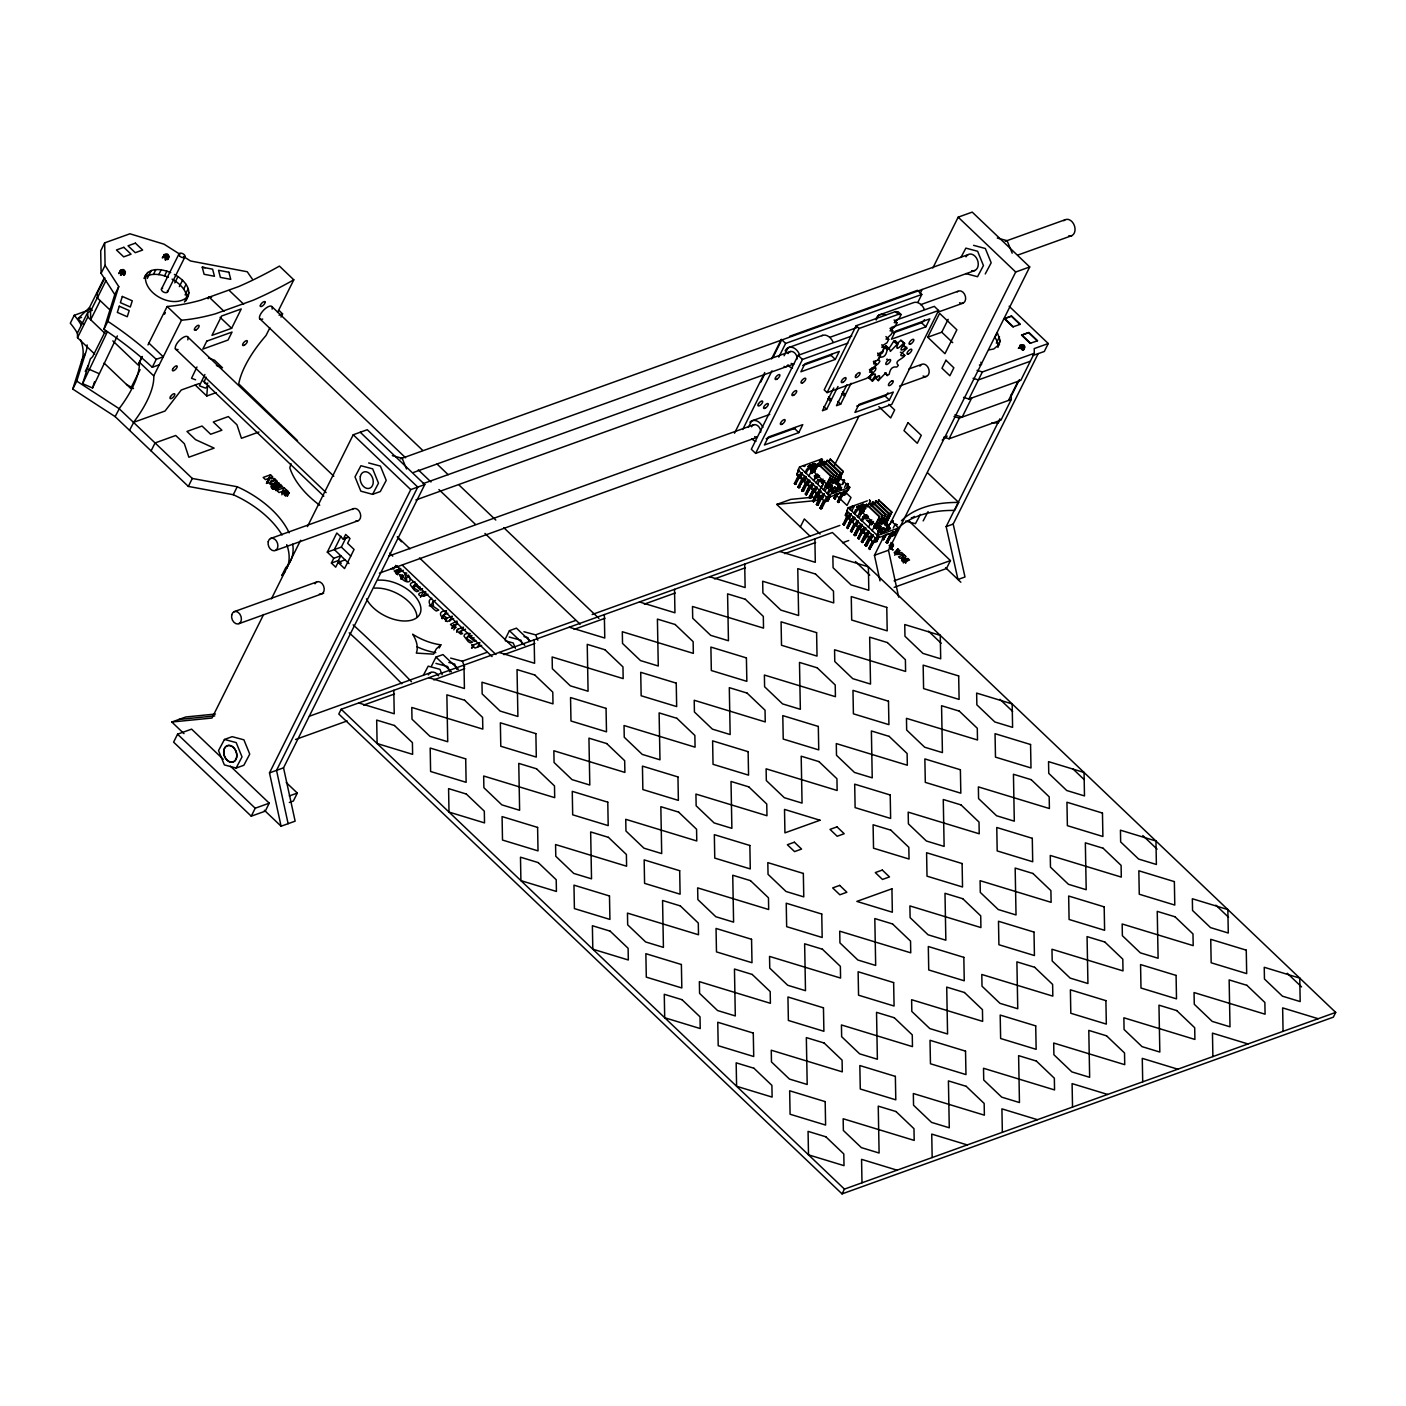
<?xml version="1.0" encoding="UTF-8"?>
<svg xmlns="http://www.w3.org/2000/svg" width="1406" height="1406" viewBox="0 0 1406 1406"><rect width="100%" height="100%" fill="white"/><g stroke="black" fill="none" stroke-linecap="round" stroke-linejoin="round"><path stroke-width="1.5" d="M875.604 375.841L875.428 377.915L878.293 380.639L886.008 372.643L886.958 375.42L889.172 374.383C889.945 369.69 891.808 366.087 896.887 367.001L898.346 365.332C893.478 360.657 902.67 359.584 904.796 355.384C896.097 357.388 903.759 351.57 906.782 348.389L902.968 344.804M284.785 495.439L287.175 490.676C292.483 495.211 282.887 495.72 281.358 491.678L279.003 492.539L276.736 490.378L284.082 487.724L286.349 489.886L284.768 493.067M457.512 623.649L453.365 625.301L456.177 627.392L454.349 628.043L450.482 624.44L456.985 621.048M216.12 392.643L206.77 396.017L207.596 385.244M895.13 342.097L895.183 340.656L893.724 341.201L889.98 347.106L887.485 348.67M887.116 348.6L885.956 345.648L883.759 348.003M816.482 465.175C818.099 470.061 814.179 461.168 813.758 466.915M814.461 465.421L814.074 467.179L812.809 466.142A3.234 1.845 26.5 0 1 812.773 464.138L813.863 463.752A3.234 1.845 26.5 0 1 816.868 464.665L817.501 465.175M170.706 272.641C162.973 269.302 151.004 266.947 145.556 275.207C142.779 294.311 175.029 310.375 188.263 296.051C191.093 286.525 181.901 278.581 174.397 274.434M997.909 347.44L1000.246 340.727L997.276 332.554L994.903 337.335A23.761 13.498 26.5 0 1 997.873 345.507L1000.246 340.727M905.077 559.113L905.692 556.372L904.076 554.843L898.557 556.829L900.139 558.323L903.355 557.163L902.511 560.59L904.005 562.013L909.524 560.027L907.942 558.534L905.077 559.113L903.443 562.418M883.161 349.532C883.935 352.678 880.771 355.279 878.275 353.75M291.007 463.646L289.829 467.846A75.485 42.865 26.5 0 0 319.724 505.246M804.25 466.528L805.093 466.001L803.301 465.632L804.32 466.282M807.888 469.674L806.025 473.488M806.165 481.52L801.789 490.624L806.2 482.979M808.837 476.177L810.612 472.609L811.631 473.242M813.424 480.536L816.042 476.441L814.338 480.219M813.476 488.48L809.1 497.601L813.494 489.938M818.644 466.23C822.141 463.224 822.246 454.982 818.995 462.925M816.148 483.137L817.923 479.569L819.698 479.921L817.993 483.699M820.77 495.439L816.394 504.561L820.805 496.898M823.441 490.096L825.217 486.529L827.009 486.898L825.287 490.659M823.547 500.712L820.05 508.041L824.461 500.378M829.892 490.659L828.029 494.473M835.568 494.508L833.863 498.286L836.482 494.191M841.843 484.701L844.461 480.606L842.756 484.385M841.895 492.645L837.519 501.766L841.913 494.104M850.208 509.939L851.983 506.371L853.776 506.74L852.054 510.501M853.952 524.034L850.472 531.363L854.866 523.7M857.519 516.898L859.294 513.348L860.296 513.981M858.504 525.739L854.11 534.842L858.521 527.197M863.882 517.707L864.725 517.18L862.106 521.275M862.159 529.218L857.765 538.34L862.177 530.677M870.384 500.993L869.453 500.097L870.384 500.993L867.309 506.968M867.537 521.204L868.381 520.659L866.817 520.185M865.797 532.698L861.368 541.609L863.214 542.171C860.648 542.347 867.15 538.937 866.764 535.053M871.175 524.684L872.036 524.139L871.175 524.684L868.592 521.942L871.79 519.869M869.453 536.178L865.077 545.3L869.488 537.637M874.831 528.164L875.692 527.637L873.899 527.268L872.124 530.835M872.212 541.451L868.732 548.779L872.247 542.909M878.557 531.398L876.711 535.211M893.144 521.345C890.929 522.206 894.691 521.556 892.353 520.589L889.576 524.561M282.096 534.983A75.485 42.865 26.5 0 0 233.273 494.719L188.351 486.423L115.134 416.615L72.778 389.075L81.46 361.412L85.432 353.451A68.261 38.77 26.5 0 0 87.119 344.909M72.778 389.075L76.75 381.114L85.432 353.451M117.366 335.929L92.55 388.003L82.62 383.662L90.388 358.882L92.62 356.72L105.714 330.463M159.3 364.769L152.287 367.282A238.669 135.521 26.5 0 0 103.886 329.32L114.782 294.557L118.754 286.613L105.081 265.382L104.659 242.869L129.932 233.783L164.027 244.187L179.95 254.275M103.886 329.32L107.858 321.359L118.754 286.613M92.55 388.003L94.501 381.799M269.284 478.216L274.539 478.62L277.228 481.186L271.586 480.413L270.075 484.033L267.333 481.397L269.073 478.321L265.435 479.604L263.168 477.442L270.514 474.789L272.782 476.95L269.284 478.216L266.912 482.979M82.62 383.662L107.436 331.605M474.05 637.744L473.277 638.57L469.955 637.199L474.279 641.329L475.896 640.415M196.963 366.984L191.532 378.284L195.592 379.796M204.872 374.523L199.441 385.824L205.522 388.109L208.826 385.525M878.293 380.639C882.247 371.553 876.588 376.843 872.564 381.026L868.855 377.933L869.892 375.929M871.738 380.639C876.694 374.295 877.203 371.395 869.576 376.843L875.446 370.235L875.991 368.038L871.562 368.671L878.258 363.75L879.91 361.201L878.012 359.497L879.471 357.036C884.479 358.02 886.43 354.365 887.186 349.655L889.418 348.618L890.35 351.412L898.065 343.416C894.48 352.414 899.717 347.141 903.794 343.011L904.62 343.416C899.752 349.584 899.172 352.695 906.782 347.212M104.659 242.869L100.705 250.83L101.109 273.344L114.782 294.557M89.984 309.619L74.272 315.278L70.3 323.222A68.261 38.77 26.5 0 1 77.435 333.31M101.109 273.344L105.081 265.382M83.657 324.224L77.857 318.705L89.404 307.686L104.36 277.685M98.156 296.051L90.546 311.324L87.734 312.325L77.418 333.029L77.506 337.704L94.712 354.119M104.87 277.949L97.26 293.239L97.348 297.931L109.703 309.707M77.506 337.704L87.822 317.018L87.734 312.325M97.348 297.931L105.907 280.743M100.213 300.673L90.687 319.76L90.546 311.324M118.649 273.608C126.61 260.76 127.489 284.012 120.231 270.409M119.123 273.326L120.705 270.145M119.738 273.203L121.32 270.022M120.459 273.221L122.041 270.04M120.441 274.996L122.832 270.216M121.232 275.295L123.605 270.514M122.744 274.117L124.343 270.936M123.377 274.627L124.958 271.446M123.869 275.189L125.45 272.008M85.274 371.448L88.455 365.068M143.974 278.388L145.556 275.207M147.753 272.395L145.38 277.175A23.761 13.498 26.5 0 1 168.369 277.316M147.296 278.441L151.268 270.479M153.465 274.381L155.855 269.618M162.27 257.86C170.97 245.189 170.161 268.599 163.852 254.679M162.78 257.632L164.379 254.451M163.43 257.544L165.029 254.363M164.186 257.614L165.767 254.433M164.959 257.825L166.541 254.627M164.941 259.741L167.314 254.978M165.644 260.198L168.035 255.417M158.79 274.609L161.18 269.829M167.033 259.126L168.632 255.945M167.472 259.688L169.072 256.507M164.52 275.892L166.892 271.112M161.426 289.144L179.107 253.678M167.402 292.114L185.082 256.665M174.783 282.887L177.947 276.525M115.134 416.615L119.809 407.775A71.565 28.102 -46.4 0 0 139.37 362.186L142.234 356.439M147.982 344.909L167.138 306.49A351.061 137.893 -46.4 0 0 200.865 300.163L238.633 286.578A351.061 137.893 -46.4 0 0 279.425 266.103L293.801 279.812L277.527 312.466M141.953 357.37L138.139 365.015L112.832 340.885M179.353 286.613L182.534 280.251M140.09 369.637L130.705 388.443L104.097 363.082M183.659 289.126L186.049 284.364M185.082 294.909L188.263 288.546M184.467 302.044L186.049 298.863M186.629 297.316L189.002 292.536M152.287 367.282L156.242 359.321L163.272 356.808L148.878 343.099M188.263 296.051L185.873 300.831A23.761 13.498 26.5 0 0 172.077 279.126M129.528 430.324L134.185 421.484A71.565 28.102 -46.4 0 0 153.746 375.894L181.515 320.199A351.061 137.893 -46.4 0 0 215.241 313.872L253.027 300.286A351.061 137.893 -46.4 0 0 293.801 279.812M151.092 450.887L155.064 442.943L175.732 435.491L184.362 443.716L188.861 457.214L214.116 448.127L195.592 439.674L186.963 431.449L202.042 426.036L210.672 434.261L221.902 430.218L213.273 421.993L228.334 416.58L236.964 424.805L241.445 438.303L258.932 432.011M231.621 328.301L241.252 308.951L221.603 316.016L211.972 335.366L231.621 328.301L220.109 317.334M188.351 486.423L192.306 478.462L119.106 408.654L76.75 381.114M269.864 327.826L266.033 335.507A71.565 28.102 -46.4 0 0 238.756 383.873L297.51 440.623M280.989 317.071L282.571 313.889A234.415 133.113 26.5 0 1 279.144 310.48M233.273 494.719L237.245 486.757A75.485 42.865 26.5 0 1 289.144 532.839M268.142 479.569L270.514 474.789M266.384 483.471L269.073 478.321M267.667 483.049L270.057 478.268M269.987 483.594L271.586 480.413M272.957 481.801L274.539 478.62M271.077 486.669L272.659 483.488L275.312 486.335L274.645 482.979L276.578 482.223L282.606 486.529L280.743 487.197C276.666 479.323 280.655 497.706 270.637 484.226L272.659 483.488M271.253 487.267L272.852 484.086M271.569 487.864L273.151 484.683M271.973 488.462L274.803 482.733M273.485 485.703L275.066 482.522M273.819 485.545L275.4 482.363M272.43 488.954L274.012 485.773M274.381 485.421L275.963 482.24M272.782 489.27L274.381 486.089M274.978 485.404L276.578 482.223M274.855 487.091L277.228 482.328M273.942 489.306L275.523 486.125M274.768 488.919L277.931 482.539M275.488 489.235L278.669 482.873M275.435 489.71L278.019 484.613M275.91 489.376L278.283 484.595M275.822 490.589L279.39 483.295M277.14 490.132L278.722 486.951M277.246 490.571L278.845 487.39M279.214 487.618L280.796 484.437M281.71 492.504L284.082 487.724M281.868 494.789L282.957 491.116L286.349 489.886M284.381 495.053L286.754 490.29L287.914 491.379M285.488 496.16L287.879 491.397M286.806 495.228L288.406 492.03M287.158 495.791L288.74 492.61M287.316 496.283L288.915 493.102M223.238 759.31L191.603 729.134L177.56 734.196L173.606 742.14L251.252 816.183L265.277 811.139L269.249 803.178L230.426 766.165M263.607 614.51L211.99 718.044L171.813 722.016L183.993 733.633M271.393 598.868L300.62 540.273M307.439 526.582L353.222 434.77L367.265 429.726L424.77 484.56L283.537 767.834L295.137 821.157L281.095 826.218L264.346 810.243M345.103 559.869L338.09 562.4L335.7 567.18L331.394 563.068L338.407 560.537L340.797 555.757L333.767 558.287L327.299 552.119L336.825 533.015L343.292 539.183L348.565 537.303M340.99 536.231L334.329 549.588L348.987 563.578M331.394 563.068L333.767 558.287M343.292 539.183L345.683 534.421L349.989 538.533L347.616 543.296L354.084 549.465L344.558 568.569L338.09 562.4M327.299 552.119L341.342 547.075L346.104 537.514M281.095 826.218L269.495 772.896L410.745 489.604L424.77 484.56M251.252 816.183L255.207 808.222L269.249 803.178M395.894 572.98L397.494 569.799M396.404 574.123L398.777 569.342M396.58 574.052L398.952 569.272M397.793 573.613L400.183 568.832L394.207 570.977L396.914 573.56L403.329 570.238M397.546 574.79L400.728 568.428M401.167 578.428L402.749 575.247L399.445 574.597C401.975 582.752 414.366 585.529 408.601 575.265M400.991 579.237L402.749 575.247M401.501 579.202L403.083 576.021M286.226 782.509L297.316 793.072L293.362 801.033L289.337 802.475M341.166 709.257L338.793 714.02L842.053 1193.887L1333.327 1017.171L1335.7 1012.408L832.422 532.54L341.166 709.257L844.444 1189.107L1335.7 1012.408M406.475 578.464L408.056 575.282M413.223 587.796L414.805 584.615L416.967 584.123M413.645 588.938L416.035 584.175M420.482 597.374L422.855 592.594M423.593 595.441L425.192 592.26M423.786 596.074L425.754 592.049M430.552 606.461L432.943 601.698L435.544 600.344M441.625 618.482L443.505 614.861L447.846 613.174M442.556 618.675L446.528 610.714M445.509 621.259L447.09 618.078L451.59 616.461M449.885 620.608L451.467 617.427M449.832 620.907L452.222 616.144M439.27 647.955L440.851 644.774L439.762 644.686A42.584 24.183 26.5 0 1 412.626 634.194A42.584 24.183 26.5 0 1 416.317 653.105L433.54 654.141L436.352 648.851L440.851 644.774M431.449 666.145L435.965 657.094L442.978 654.581L458.391 669.274M451.783 628.5L453.365 625.301M452.293 628.148L453.874 624.967M453.839 629.853L455.421 626.672M455.808 625.389L457.389 622.208M456.599 632.261L458.18 629.08L463.435 627.181L461.045 631.962M466.933 639.009L468.532 635.828L471.625 635.477L471.186 636.76M471.52 648.148L473.101 644.967L479.27 642.858M472.311 647.973L473.892 644.792M477.513 647.305L479.903 642.524M504.912 639.712L509.429 630.679L516.441 628.148L530.308 641.364M734.494 433.224L764.741 372.572M771.578 358.882L781.332 339.303L785.638 343.416L921.791 294.452L917.468 290.339L789.574 336.333M760.611 382.239L764.477 374.453M773.212 356.948L780.963 341.394M742.72 429.515L771.982 370.815M778.819 357.124L785.638 343.416M748.396 427.354L751.577 420.974L769.785 414.419M784.091 355.753L788.081 347.774L822.475 335.401M851.772 336.034L798.133 355.331L751.314 449.252L755.62 453.365L891.773 404.401L938.593 310.48L934.287 306.367L895.095 320.463M755.62 453.365L802.457 359.444L847.836 343.117M798.801 432.609L802.773 424.63L768.397 437.002L764.407 444.981L798.801 432.609L794.478 428.496L766.165 438.69M835.305 359.409L839.277 351.43L804.882 363.803L800.91 371.782L835.305 359.409L830.981 355.296L802.668 365.49M872.3 372.309L869.541 372.133L874.673 367.528L876.413 364.066L873.653 363.873L874.602 361.957L878.785 359.268L880.525 355.806L877.766 355.613L878.715 353.697L882.898 351.025L884.638 347.546L881.878 347.37L882.827 345.454L887.028 342.765L888.75 339.303L885.991 339.11L891.14 334.505L892.863 331.043L890.103 330.849L895.253 326.262L896.993 322.782L894.234 322.607L899.365 318.002L901.105 314.522L898.223 311.781L895.464 311.605L856.166 325.735L824.197 389.866L827.08 392.608L866.377 378.478L870.56 375.789L872.3 372.309L869.418 369.567M827.08 392.608L859.048 328.477L898.346 314.346L901.105 314.522M833.776 387.968L822.422 410.745L826.64 409.234L837.994 386.457M821.684 459.024L822.615 459.92L821.754 458.971L799.539 466.985L798.028 470.008L827.255 497.865L848.275 490.307L849.786 487.284L840.56 478.479M796.745 474.736L798.731 469.762L796.745 474.736L798.96 476.845L800.365 477.284L802.387 473.242L800.963 472.803L795.357 484.349L800.717 475.123M798.889 476.001L795.269 484.42L794.425 483.471L798.872 474.543M876.219 319.988L878.609 315.208L913.004 302.835A10.844 7.838 70.2 0 1 924.304 309.302M800.295 478.128L802.299 473.154L800.295 478.128L803.933 480.676L806.095 479.903M846.887 384.805L836.465 405.701L840.683 404.172L851.087 383.293M803.388 480.29L798.836 487.812L797.975 486.863L802.422 477.952M805.093 472.592L806.868 469.042L808.714 469.604L807.782 468.708M807.94 466.687L809.821 465.228L812.51 467.794L812.035 468.76L810.629 469.252L807.94 466.687L814.724 463.523L809.926 465.773M802.457 479.393L798.889 486.529L799.61 487.53M808.362 467.091L808.837 466.142M809.329 466.177L809.821 465.228M798.836 487.812L804.531 476.195L805.954 476.634L804.039 481.696L824.514 501.221L828.099 500.888L830.102 495.896L828.099 500.888M810.207 468.848L812.088 467.39L812.035 468.76M804.039 481.696L806.042 476.722M810.629 469.252L812.51 467.794M814.232 465.896L813.723 464.701M811.543 473.488L812.457 473.172L811.244 470.342L813.898 469.393L813.406 470.342M813.512 466.634L814.478 465.896M816.078 466.458L815.129 465.21M801.789 490.624L802.668 491.327L808.274 479.762L809.715 481.133L807.694 485.175M813.002 470.5L813.476 469.534L814.425 471.871M814.074 467.179L817.079 467.161M814.9 470.905L812.211 472.662L814.847 471.713M808.011 482.082L803.564 490.993L802.562 490.36M812.633 472.521L811.666 470.184L810.77 471.291M816.288 467.846L815.779 466.651M833.319 475.07L820.383 462.732L821.227 462.416L834.162 474.753L829.839 482.065L827.519 482.891L831.016 475.896L818.064 463.558L813.67 471.66L826.623 483.998L839.259 479.464L843.213 471.502L830.278 459.164L843.213 471.502M807.677 484.244L809.698 480.202M814.584 470.553L818.064 463.558M814.953 470.571L810.243 465.14M810.787 487.337L806.236 494.859L805.374 493.91L809.821 485M818.696 477.109L819.241 476.001L817.519 474.349L814.742 476.265L817.396 475.316M809.838 486.458C807.167 487.425 806.939 496.81 806.288 493.576L805.445 494.121M815.164 476.107L815.726 475L817.448 476.634L816.904 477.759M809.909 487.302L811.93 483.26L813.353 483.682L811.35 488.673M806.236 494.859L810.752 485.896M821.789 465.087L824.391 461.291L837.326 473.629L833.828 480.624L836.148 479.798L840.489 472.486L827.536 460.149L824.953 463.945M816.974 475.456L817.519 474.349M811.332 487.724L813.353 483.682M814.478 475.966L816.482 477.899L819.241 476.001M819.663 475.843L816.482 477.899M814.425 490.835L810.875 497.952L809.856 497.32M828.696 462.346L830.278 459.164M818.942 491.063L823.424 483.611L819.926 481.204L823.108 479.13M814.988 491.204L816.991 487.161L815.585 486.74L809.961 498.286L810.875 497.952L809.1 497.601M815.005 492.153L816.991 487.161M820.331 481.045L820.893 479.938L822.615 481.573L822.071 482.697M818.081 494.314L813.529 501.837L812.686 500.87L817.132 491.959M823.863 482.047L824.408 480.94L821.649 482.838L824.83 480.782M800.365 526.916L804.337 518.955L820.102 533.999M817.15 493.418C814.478 494.385 814.25 503.787 813.599 500.554L812.738 501.081M817.22 494.262L819.223 490.219L820.647 490.659L818.661 495.633M813.529 501.837L817.167 494.631M821.631 487.179L823.424 483.611L821.789 482.943M818.644 494.701L820.647 490.659M818.872 496.546L816.939 500.448L776.762 504.42L809.821 535.932M834.461 465.281L858.82 416.44M920.174 293.362L922.125 289.46M932.846 267.966L958.171 217.174L972.214 212.113L1029.719 266.964L888.487 550.238L898.698 597.163M828.011 488.163L829.892 486.687L828.011 488.163L825.304 485.58L825.779 484.631L827.185 484.121L830.524 487.249L832.405 485.791L829.716 483.207L827.835 484.666M826.623 483.998L831.016 475.896M825.726 485.984L827.607 484.525L825.304 485.58M826.71 485.07L827.185 484.121M917.89 302.272L921.791 294.452M821.737 497.794L818.187 504.912L817.167 504.279M828.257 485.088L830.138 483.611L829.663 484.578M829.224 484.156L829.716 483.207M822.282 498.181L824.303 494.139L822.879 493.699L817.273 505.246L818.187 504.912L816.394 504.561M827.572 487.741L829.452 486.283L829.399 487.654M834.162 474.753L830.682 481.766L832.985 480.922L837.326 473.629M822.299 499.112L824.303 494.139M830.102 486.828L831.983 485.369L831.93 486.74M827.097 493.576L829.101 489.903M830.524 487.249L832.405 485.791M833.09 482.574L831.649 481.204L831.174 482.153L832.616 483.523L835.726 481.625L834.285 480.254L834.83 482.733M829.698 490.36L830.507 488.726L835.059 487.091L837.519 489.446L836.711 491.098L832.159 492.733L829.698 490.36L831.245 488.462L833.705 490.817L832.897 492.469M833.037 483.383L832.071 481.045M820.05 508.041L820.928 508.726L824.478 501.608M824.514 501.221L826.535 497.179L827.958 497.619L825.937 501.661M825.392 501.274L821.842 508.41L820.823 507.759M827.255 497.865L828.767 494.842L849.786 487.284M832.616 483.523L835.726 481.625M840.489 472.486L836.992 479.499L839.312 478.655L842.792 471.66M836.412 481.608L838.732 480.553L836.851 482.03L834.566 479.85M835.849 483.646L837.73 482.188L840.437 484.754L839.962 485.72L838.556 486.23L835.849 483.646L837.73 482.188M836.851 482.03L838.732 480.553M833.512 488.989L834.32 487.355L836.798 489.71L835.972 491.362M832.159 492.733L832.985 491.081L837.519 489.446M836.289 484.051L838.169 482.592L837.695 483.559M838.292 480.149L838.257 481.52M834.233 488.743L835.059 487.091M839.101 480.905L840.876 477.337L840.015 476.37M838.117 485.808L839.997 484.349L839.523 485.298M837.185 488.181L840.296 486.265L841.263 488.603L838.626 489.552L837.185 488.181L839.874 486.423L840.841 488.743M837.607 488.023L838.081 487.074L839.048 489.393M838.556 486.23L840.437 484.754M838.626 489.552L841.737 487.636M840.296 486.265L841.263 488.603M838.31 493.295L834.654 499.042L837.396 493.629M844.549 487.302L846.342 483.734L848.117 484.103L846.342 483.734M842.844 495L838.31 502.522L844.004 490.905L845.41 491.327L843.407 495.369L839.769 492.838M889.33 400.06L893.302 392.063L858.925 404.436L854.936 412.415L889.33 400.06L885.007 395.947L856.693 406.123M925.833 326.842L929.805 318.863L895.429 331.236L891.439 339.215L925.833 326.842L921.51 322.73L893.197 332.923M846.412 487.864L848.187 484.297L847.326 483.348M845.551 493.664L847.554 489.622L845.568 494.596L843.407 495.369M927.714 337.229L939.612 313.362L956.871 329.812L944.973 353.697L927.714 337.229L941.756 332.185L948.154 319.338M867.344 500.852L848.222 507.724L846.711 510.747L875.938 538.603L896.958 531.046L898.469 528.023L891.369 520.993L892.371 521.626M845.41 515.475L847.414 510.501L845.41 515.475L847.625 517.584L849.048 518.023L851.069 513.981L849.646 513.542L844.039 525.088L849.382 515.844M843.09 524.192L844.039 525.088L843.09 524.192L847.537 515.281M847.572 516.74C844.883 517.707 844.672 527.109 844.004 523.876L843.161 524.403M848.978 518.867L850.981 513.893L848.978 518.867L852.616 521.415M851.105 518.691L846.658 527.601L847.519 528.551L852.054 521.028M853.776 513.331L855.762 509.657M856.606 507.425L858.486 505.949L861.193 508.533L860.718 509.482L859.312 509.991L856.606 507.425L863.407 504.262L858.609 506.512L864.005 511.503L860.894 513.401L863.53 512.452M857.045 507.83L857.519 506.881M851.122 520.132C848.451 521.099 848.222 530.501 847.572 527.268L847.59 528.48L851.157 521.362M858.486 505.949L858.011 506.916L860.718 509.482M851.192 520.976L853.214 516.933L854.62 517.373L852.721 522.434L873.196 541.96L876.782 541.609L878.785 536.635L876.782 541.609M854.707 514.227L857.396 510.325L855.551 509.763L857.396 510.325M858.451 507.32L858.925 506.371M858.89 509.587L860.753 508.128L860.279 509.077M852.721 522.434L854.725 517.461M859.312 509.991L861.193 508.533M862.915 507.109C860.859 507.021 865.481 503.928 864.778 507.671M859.365 517.461L861.14 513.911L859.453 512.03L862.563 510.132L862.089 511.081M859.874 511.872L860.349 510.923L861.316 513.243M866.676 506.476L865.551 505.404A3.234 1.845 26.5 0 0 862.546 504.49L861.456 504.877A3.234 1.845 26.5 0 0 861.491 506.863L865.516 508.392M862.405 505.439L863.811 505.949M855.797 524.596L851.263 532.118L856.957 520.501L858.398 521.872L856.377 525.914M862.757 507.918L863.829 507.232M863.46 506.424L864.426 506.178M863.583 507.707L864.444 507.39M864.18 506.652L865.165 505.914M882.001 515.791L869.066 503.453L869.91 503.155L882.845 515.492L878.504 522.804L876.202 523.63L879.681 516.635L866.746 504.297L862.353 512.399L875.305 524.737L887.924 520.202L891.896 512.241L878.539 500.044L891.896 512.241M856.359 524.983L858.381 520.941M863.249 511.292L866.746 504.297M863.635 511.309L858.925 505.879M861.157 520.396L863.161 516.705M866.623 514.93L863.425 517.004L866.623 514.93L868.346 516.582L867.783 517.689L865.147 518.638L862.95 516.828L864.795 517.39M863.846 516.846L864.409 515.738L866.131 517.373L865.569 518.498M854.11 534.842L854.989 535.545L860.595 523.981L862.036 525.352L860.033 529.394M870.472 505.826L873.056 502.03L886.008 514.368L882.511 521.362L884.831 520.536L889.154 513.225L876.219 500.888L873.636 504.684M859.453 528.076L855.903 535.211L854.883 534.579M865.639 516.195L866.201 515.088L867.924 516.74L867.361 517.847M860.015 528.463L862.019 524.42M871.316 505.527L873.056 502.03M865.147 518.638L868.346 516.582M874.479 504.385L876.219 500.888M862.247 531.521L864.251 527.478L865.674 527.9L863.671 532.892M863.091 530.115L858.644 539.025L863.108 531.556M877.362 503.084L878.961 499.903M863.653 531.943L865.674 527.9M868.469 527.355L870.876 522.47L873.513 521.521L870.314 523.577M870.736 523.436L871.298 522.311L869.576 520.677L868.592 521.942M863.161 539.5L865.832 534.157M862.212 542.575L867.906 530.958L869.347 532.329L867.326 536.371M872.546 522.786L873.091 521.679M867.309 535.422L869.33 531.38M876.676 528.884L878.557 527.426L876.676 528.884L873.987 526.319L874.462 525.352L875.85 524.86L879.207 527.988L881.087 526.529L878.381 523.946L876.5 525.405M874.409 526.723L876.29 525.264L873.987 526.319M875.305 524.737L879.681 516.635M875.376 525.809L875.85 524.86M869.541 538.48L871.562 534.438L872.985 534.878L870.982 539.851M865.077 545.3L865.955 545.985L870.384 537.074M870.419 538.533L866.852 545.651L865.85 545.018M876.94 525.809L878.381 523.946M870.964 538.92L872.985 534.878M876.254 528.48L878.135 527.022L878.082 528.392M882.845 515.492L879.348 522.505L881.667 521.661L886.008 514.368M884.409 522.364L881.298 524.262L880.332 521.942L881.773 523.313L884.409 522.364L882.968 520.993L880.754 521.784L881.72 524.122M878.785 527.566L880.648 526.108L880.613 527.478M879.207 527.988L881.087 526.529M881.298 524.262L881.773 523.313M878.363 531.099L879.189 529.464L883.724 527.83L886.202 530.185L885.376 531.837L880.841 533.454L878.363 531.099L879.91 529.201L882.388 531.556L881.562 533.208M874.075 542.013L869.523 549.535L875.217 537.918L876.641 538.357L874.62 542.4M875.938 538.603L877.432 535.581L898.469 528.023M877.625 534.878L879.4 531.31L877.766 530.642M883.513 523.471L882.546 521.134M882.792 517.478L885.675 520.22L889.154 513.225M885.095 522.347L887.397 521.292L885.13 519.13M884.532 524.385L886.413 522.927L889.119 525.493L888.645 526.459L887.239 526.951L884.532 524.385L886.413 522.927M883.249 520.589L885.516 522.751L887.397 521.292M882.177 529.728L883.003 528.094L885.481 530.449L884.655 532.083M880.841 533.454L881.667 531.82L886.202 530.185M882.915 529.464L883.724 527.83M884.954 524.79L886.835 523.331L886.36 524.28M886.87 521.96L891.474 512.399M886.799 526.547L888.68 525.088L888.205 526.037M885.868 528.902L888.979 527.004L890.42 528.375L887.309 530.273L886.29 528.761M887.239 526.951L889.119 525.493M882.529 539.008L884.251 535.247M880.015 580.889L874.444 555.282L884.181 535.756M888.082 528.111L888.557 527.162L889.523 529.482M890.033 524.034L1015.694 272.008L1029.719 266.964M887.309 530.273L890.42 528.375M888.504 527.953L888.979 527.004M887.731 530.132L886.764 527.795M886.993 534.034L883.32 539.763L886.079 534.35M890.56 533.384L886.184 542.505L890.596 534.842M893.232 528.041L895.007 524.473L896.8 524.825L895.007 524.473M892.669 531.644L886.975 543.261L891.527 535.721M888.451 533.577L892.072 536.108L894.093 532.066M894.234 535.335L896.237 530.361L894.234 535.335L892.072 536.108M889.488 547.391L891.088 544.21C895.534 542.839 892.828 549.57 889.4 547.162M891.105 547.075L892.529 543.735M891.422 547.444L893.003 544.263M891.65 547.83L893.249 544.649M891.843 548.199L893.425 545.018M996.327 343.099L999.49 336.737M943.725 437.178L949.05 438.795L959.367 418.109L1011.301 399.427L1011.213 394.735M963.567 397.388L968.892 399.005L982.372 371.957L1034.306 353.275L1034.218 348.583L1048.261 343.539L1009.139 306.244M971.687 398.003L962.179 417.107L954.867 414.875M894.708 555.3L897.889 548.938L899.717 550.677L898.135 553.859M901.703 559.606L904.076 554.843M901.598 560.906L903.355 557.163M903.302 561.152L905.692 556.372M903.302 562.822L904.989 559.377M903.882 562.593L905.482 559.412M905.569 563.296L907.942 558.534M1018.366 348.407C1028.665 336.35 1024.06 359.725 1019.948 345.226M1018.963 348.266L1020.545 345.085M1019.666 348.266L1021.266 345.085M1020.44 348.407L1022.039 345.226M1021.231 348.688L1022.812 345.507M1021.969 349.092L1023.55 345.911M1022.619 349.602L1024.201 346.403M1023.129 350.147L1024.71 346.966M1008.489 400.446L1018.014 381.342M1038.208 353.556L953.18 524.069L964.991 576.987L957.978 579.5L946.168 526.6L999.912 418.795M1010.668 397.23L1019.455 379.602M927.749 472.978L958.664 502.452L954.692 510.413A129.159 73.34 26.5 0 0 897.45 528.709M999.912 419.691L998.33 422.872A129.159 73.34 26.5 0 0 991.74 422.96M1011.301 399.427L1000.984 420.113L949.05 438.795M1034.306 353.275L1020.826 380.323L968.892 399.005M1048.261 343.539L1044.289 351.5L1032.935 355.454M908.663 520.765L950.438 560.59L946.466 568.534L894.163 587.356M842.053 1193.887L844.444 1189.107M224.45 739.451L218.528 750.611L224.362 764.899L236.103 768.063L243.836 765.286L249.741 754.126L243.906 739.82L232.166 736.674L224.45 739.451L236.19 742.596L242.025 756.903L236.103 768.063M372.59 494.332L378.495 483.172L372.678 468.866L360.92 465.72L354.997 476.88L360.832 491.169L372.59 494.332L380.305 491.555L386.228 480.395L380.393 466.089L368.636 462.943M423.259 675.46L428.197 666.163L439.937 669.309L442.134 674.687M960.931 257.421L965.869 248.124L977.627 251.27L983.444 265.576L977.539 276.718L965.781 273.572M985.255 273.942L991.177 262.799L985.342 248.493L973.585 245.347M920.385 514.403L915.447 523.7L905.657 521.081M923.162 520.923L928.101 511.626M432.943 601.698L433.505 606.513L438.742 610.081L436.212 610.977C432.503 608.675 425.28 601.452 431.765 598.218M422.538 588.639L420.57 590.098L416.246 585.986L420.113 587.005M875.376 360.99L873.39 361.799M999.49 344.259L993.778 348.969L989.209 349.848M902.986 346.737L903.882 344.47M872.335 367.827L869.699 369.708M897.063 343.697L900.895 340.287L904.62 343.416M402.591 576.056C412.608 588.85 400.745 570.766 406.756 573.138M897.889 548.938L894.198 552.663L896.114 554.491L903.478 554.263L901.703 552.576L896.694 553.068L899.717 550.677M469.955 637.199L471.766 635.6M811.526 472.275L810.84 472.486M844.461 480.606L843.67 479.868L844.531 480.817L843.618 481.151M852.985 505.984L853.829 506.933L852.915 507.267M860.208 513.014L859.505 513.225M892.265 520.659L893.214 521.556M896.009 524.069L896.8 524.825M868.855 377.933L870.789 377.458M458.18 629.08L457.301 629.537A2.689 1.529 26.5 0 0 457.143 631.101L460.781 634.194L462.609 633.526L459.815 631.452L465.562 629.22M818.134 479.446L819.768 480.131L818.854 480.465M825.445 486.423L827.062 487.091L826.148 487.425M873.319 503.453L874.04 504.473M852.036 531.837L851.245 531.081M870.472 523.665L872.089 524.35M874.128 527.162L875.745 527.83M884.093 539.5L883.39 538.48M870.296 549.254L869.506 548.498M165.363 312.624L164.502 314.259M414.805 584.615L413.206 586.214L413.768 587.972L418.777 590.942L416.668 591.698L414.506 590.397L410.376 585.037A6.643 3.779 26.5 0 1 411.448 582.91L413.311 582.225A6.942 3.937 26.5 0 1 415.438 582.207M468.532 635.828L466.933 637.428L467.477 639.203L472.504 642.155L470.377 642.911L468.233 641.628L464.103 636.268A6.643 3.779 26.5 0 1 465.175 634.124L467.02 633.438A6.942 3.937 26.5 0 1 470.36 633.667M286.754 490.29C285.049 490.272 286.033 493.699 283.45 491.608M890.631 543.77L892.019 543.243L890.947 542.47M875.428 377.915L876.887 377.37M77.857 318.705L81.548 317.369M279.056 315.155L282.571 313.889M199.318 383.504L181.269 390.007L165.029 411.027L133.482 422.362M400.464 458.831L968.101 254.644M1005.255 241.287L1065.098 219.758M413.452 472.469L974.885 270.514M1018.225 254.925L1071.899 235.61M270.444 538.551L352.994 508.849M423.188 483.611L790.594 351.447M829.804 337.335L856.641 327.686M920.631 304.68L957.785 291.306M891.158 327.545L938.593 310.48M275.523 550.449L358.091 520.747M415.895 499.956L793.617 364.084M938.101 312.114L962.882 303.204M233.941 611.751L316.508 582.049M388.741 556.073L754.091 424.647M908.909 368.97L921.282 364.523M239.02 623.649L323.661 593.209M379.392 573.156L757.113 437.301M899.541 386.07L926.378 376.421M1030.334 361.237L978.4 379.919L973.075 378.284M425.543 591.627C412.327 592.893 421.378 599.149 427.934 594.211M815.058 466.44L813.74 466.159M799.61 474.543L798.713 474.877L799.645 475.755M814.267 476.089L815.252 475.685L816.113 476.652L815.199 476.986M794.478 483.664L796.042 484.139M445.895 611.048C437.653 610.468 439.867 618.078 445.614 618.605L444.56 618.991L447.301 621.593L453.628 618.57M798.046 487.056L799.821 487.425L797.975 486.863M819.926 481.204L822.141 480.395M840.806 477.126L839.962 477.653L840.876 477.337L839.944 476.441M802.58 491.379L803.564 490.993L801.719 490.43L802.668 491.327M843.67 479.868L842.686 480.254L843.688 480.887M171.813 722.016L185.856 716.972L215.452 714.037M776.762 504.42L790.805 499.376L818.292 496.652M820.84 508.796L821.842 508.41L819.979 507.847L820.928 508.726M845.393 514.543L847.554 513.752M859.453 512.03L862.142 510.273L863.583 511.643M860.226 514.227L861.14 513.911M309.39 716.216L431.185 672.42M462.135 661.277L486.915 652.366M536.442 634.545L575.669 620.45M592.172 614.51L839.874 525.405M866.588 520.308L868.433 520.87M363.556 705.109L394.524 693.984M433.733 679.871L464.701 668.729M503.91 654.634L534.878 643.491M574.087 629.378L605.055 618.253M644.282 604.141L675.231 592.998M714.459 578.903L745.408 567.76M784.636 553.648L815.603 542.523M885.675 520.22L887.977 519.394M862.897 529.201L862.001 529.535L862.933 530.431M885.516 522.751L886.922 522.259M854.901 535.598L855.903 535.211L854.057 534.649L854.989 535.545M295.541 739.503L347.141 720.944M842.528 542.751L848.732 540.537M877.555 530.747L879.4 531.31M865.868 546.055L866.852 545.651L865.006 545.089L865.955 545.985M946.168 526.6L953.18 524.069M269.495 772.896L283.537 767.834M874.444 555.282L888.487 550.238M289.302 795.954L297.316 793.072M894.111 580.854L950.438 560.59M865.516 508.041L864.215 507.865M178.843 719.485L214.767 715.935M429.217 605.81L432.363 605.845M900.35 352.238L901.369 352.379M979.384 365.05L981.564 364.365L980.861 362.221M889.102 545.581L891.088 544.21M481.66 645.424L475.052 648.061L471.625 644.792L473.101 644.967M202.236 267.193L212.605 269.161L214.468 276.261L204.098 274.293L202.236 267.193L205.206 267.755M192.306 478.462L237.245 486.757M997.311 238.053L1007.1 240.672L1012.197 253.185M392.362 455.649L402.151 458.268L406.527 468.989M523.911 631.733L535.668 634.879L537.848 640.24M524.034 636.602L527.953 637.656L529.412 641.241M509.183 637.041L520.923 640.187L522.382 643.755M505.369 640.855L513.208 642.964L515.404 648.324M450.641 658.096L462.398 661.242L464.578 666.602M448.813 662.437L454.683 664.019L456.862 669.379M435.913 663.386L447.653 666.532L449.85 671.91M394.559 566.706L398.285 567.356L395.525 565.44M977.047 370.34L982.372 371.957M954.041 416.492L959.367 418.109M779.785 551.486L815.304 562.312L814.882 538.85M709.608 576.724L745.127 587.55L744.705 564.105M639.431 601.961L674.95 612.788L674.529 589.342M569.254 627.217L604.773 638.043L604.334 614.58M499.077 652.454L534.596 663.28L534.157 639.835M428.9 677.692L464.419 688.518L463.98 665.073M358.706 702.947L394.225 713.773L393.803 690.311M1318.16 1018.717L1282.641 1007.891L1283.063 1031.336M1247.983 1043.955L1212.464 1033.129L1212.886 1056.574M1177.789 1069.193L1142.27 1058.367L1142.709 1081.812M1107.612 1094.448L1072.093 1083.622L1072.532 1107.067M1037.435 1119.686L1001.916 1108.859L1002.355 1132.305M967.258 1144.923L931.739 1134.097L932.16 1157.542M897.081 1170.179L861.562 1159.352L861.983 1182.798M447.09 618.078L443.224 615.301M211.585 297.316L208.703 297.035L208.088 298.775M208.492 357.968L214.591 360.252L222.5 367.792L216.401 365.507M88.719 369.11L98.666 373.451M126.505 384.436L133.5 388.548M183.483 256.507L190.548 260.989L247.28 271.762A234.415 133.113 26.5 0 0 252.254 278.915M861.966 507.425L862.599 507.935A3.234 1.845 26.5 0 0 865.621 508.849M391.237 568.516L393.856 568.955L392.749 567.479M893.724 341.201L896.624 343.908M900.895 340.287L903.794 343.011M884.286 346.948L887.186 349.655M885.956 345.648L888.856 348.389M958.171 217.174L1015.694 272.008M1019.877 324.347L1011.265 316.122L1004.236 318.652L1012.865 326.877L1020.352 324.311L1011.722 316.086L1004.71 318.6L1013.339 326.825M1037.136 340.797L1028.507 332.572L1021.494 335.103L1030.123 343.328L1037.61 340.762L1028.981 332.537L1021.969 335.05L1030.598 343.275M941.756 332.185L952.723 342.66M895.464 311.605L898.346 314.346M894.111 320.041L896.993 322.782M889.998 328.301L892.863 331.043M885.885 336.561L888.75 339.303M901.896 352.625L904.796 355.384M881.755 344.804L884.638 347.546M856.166 325.735L859.048 328.477M877.643 353.064L880.525 355.806M873.53 361.324L876.413 364.066M888.75 404.348L894.655 409.972L890.683 417.934L878.873 406.668M842.563 391.887L845.428 394.629M841.755 393.487L844.637 396.228M798.133 355.331L802.457 359.444M837.8 401.431L840.683 404.172M828.521 396.931L831.403 399.673M827.73 398.531L830.612 401.272M823.758 406.492L826.64 409.234M945.553 567.655L960.843 582.242M875.376 501.186L888.311 513.524M872.212 502.329L885.165 514.666M887.924 517.39L888.645 518.392L887.713 517.513M826.693 460.447L839.646 472.785M823.547 461.59L836.482 473.927M820.577 459.428L825.181 463.822M881.949 517.795L884.831 520.536M866.324 504.438L879.26 516.775M885.938 523.876L888.645 526.459M885.007 523.419L887.713 526.002M882.493 521.942L883.935 523.313M878.785 518.919L881.667 521.661M865.762 507.9L865.006 506.722M886.342 527.953L887.784 529.324M817.642 463.716L830.595 476.054M837.255 483.137L839.962 485.72M836.324 482.697L839.03 485.263M833.811 481.204L835.252 482.574M845.111 491.872L851.017 497.513L847.045 505.457L835.234 494.191M830.12 478.181L832.985 480.922M876.975 524.456L879.681 527.022M837.66 487.214L839.101 488.585M857.08 506.459L859.787 509.042M859.927 511.081L861.368 512.452M879.189 529.464L881.667 531.82M874.462 525.352L877.151 527.935M863.987 515.879L865.709 517.531M869.154 520.818L870.876 522.47M811.174 466.968L815.322 470.764M828.31 483.717L830.999 486.283M808.415 465.72L811.104 468.303M811.244 470.342L812.686 471.713M830.507 488.726L832.985 491.081M825.779 484.631L828.486 487.197M882.476 538.814L883.407 539.711M815.304 475.14L817.027 476.792M820.471 480.079L822.194 481.731M848.222 507.724L877.432 535.581M834.637 498.005L835.639 498.638L833.793 498.075L834.725 498.972M838.275 501.485L839.294 502.118L837.449 501.555L838.38 502.452M799.539 466.985L828.767 494.842M858.539 538.059L859.558 538.691L857.765 538.34M861.368 541.609L862.3 542.505M794.425 483.471L795.357 484.349M805.374 493.91L806.306 494.807M812.686 500.87L813.617 501.766M855.446 561.539L869.734 575.159M928.47 631.171L941.176 643.28M999.912 699.292L1012.619 711.401M1072.954 768.924L1084.061 779.522M1142.797 835.533L1157.085 849.154M1215.839 905.165L1228.545 917.274M1287.281 973.268L1301.569 986.907M271.991 306.684L422.784 450.447M437.055 464.068L448.163 474.666M459.287 485.263L495.791 520.062M503.717 527.619L598.938 618.429M259.565 318.547L405.578 457.776M418.285 469.868L430.974 481.977M438.918 489.552L475.421 524.35M484.947 533.436L580.168 624.229M229.266 290.48L243.642 304.188M360.235 432.24L417.758 487.091L276.525 770.365L288.125 823.688M209.599 297.562L223.976 311.271M353.222 434.77L410.745 489.604M509.429 630.679L524.842 645.372M167.138 306.49L181.515 320.199M187.789 336.983L333.802 476.195M397.283 536.74L409.972 548.832M419.498 557.918L513.137 647.199M175.363 348.846L326.139 492.61M389.62 553.138L392.784 556.161M402.309 565.23L495.949 654.528M203.202 381.149L323.837 496.16M396.844 565.774L492.065 656.567M195.258 385.051L206.77 396.017M341.342 547.075L350.744 556.038M89.404 307.686L92.286 310.445M139.37 362.186L153.746 375.894M87.822 317.018L104.923 333.345M338.407 560.537L341.289 563.279M435.965 657.094L451.379 671.787M177.56 734.196L255.207 808.222M884.655 372.906L887.502 375.648M895.183 340.656L898.065 343.416M903.935 345.63L906.782 348.389M869.716 378.267L872.564 381.026M265.119 302.185L265.031 301.833A3.234 1.265 -46.4 0 0 262.377 302.624A3.234 1.265 -46.4 0 0 260.286 305.91M260.303 305.946L260.374 306.28A3.234 1.265 -46.4 0 0 263.045 305.489A3.234 1.265 -46.4 0 0 265.119 302.202M80.652 340.024A68.261 38.77 26.5 0 1 81.46 361.412M74.272 315.278A68.261 38.77 26.5 0 1 81.39 325.348M107.858 321.359A238.669 135.521 26.5 0 1 156.242 359.321M292.694 544.192A75.485 42.865 26.5 0 1 285.787 567.567L281.815 575.529A75.485 42.865 26.5 0 0 284.961 571.68M286.754 544.632A75.485 42.865 26.5 0 1 286.824 568.358M401.501 541.785A879.506 499.411 26.5 0 1 397.511 537.285M349.198 632.823A879.506 499.411 26.5 0 1 401.8 683.773M374.488 588.147A30.247 17.171 26.5 0 1 416.967 617.093M435.79 652.63A42.584 24.183 26.5 0 1 416.809 646.672M378.442 580.186A30.247 17.171 26.5 0 1 417.793 599.887A30.247 17.171 26.5 0 1 404.26 620.995A30.247 17.171 26.5 0 1 366.491 598.851M353.152 624.879A879.506 499.411 26.5 0 1 411.466 681.752M167.437 290.55A3.374 1.916 26.5 0 1 165.926 292.676A3.374 1.916 26.5 0 1 161.866 290.655A3.374 1.916 26.5 0 1 162.657 288.177M352.238 509.499A6.485 4.693 70.2 0 1 360.305 513.418A6.485 4.693 70.2 0 1 355.894 520.905M314.979 583.806A6.485 4.693 70.2 0 1 323.521 585.827A6.485 4.693 70.2 0 1 319.39 594.105M792.492 368.073A10.844 7.838 70.2 0 1 788.362 365.701M785.128 350.832A10.844 7.838 70.2 0 1 799.399 354.242M755.989 441.273A10.844 7.838 70.2 0 1 751.859 438.9M749.908 422.204A10.844 7.838 70.2 0 1 762.896 427.442M924.48 319.654A10.844 7.838 70.2 0 1 921.51 322.73M788.133 364.769A3.234 1.265 -46.4 0 1 785.761 366.878L785.198 367.089A3.234 1.265 -46.4 0 1 784.161 366.333M887.977 392.872A10.844 7.838 70.2 0 1 885.007 395.947M887.133 359.022A3.234 1.265 -46.4 0 1 886.659 359.672M876.36 318.02A10.844 7.838 70.2 0 1 885.552 315.401M757.201 437.213A6.485 4.693 70.2 0 1 754.653 436.598M751.525 426.809A6.485 4.693 70.2 0 1 757.026 425.245A6.485 4.693 70.2 0 1 760.769 432.099M795.462 427.512A10.844 7.838 70.2 0 1 793.775 428.76M793.705 363.996A6.485 4.693 70.2 0 1 791.156 363.398M788.028 353.609A6.485 4.693 70.2 0 1 793.511 352.045A6.485 4.693 70.2 0 1 797.255 358.899M821.772 335.647A10.844 7.838 70.2 0 1 833.073 342.133M831.965 354.312A10.844 7.838 70.2 0 1 830.278 355.542M965.992 256.841A8.647 6.257 70.2 0 1 977.381 259.776A8.647 6.257 70.2 0 1 971.722 270.655M1063.762 220.742A8.647 6.257 70.2 0 1 1074.518 225.979A8.647 6.257 70.2 0 1 1068.63 235.944M914.287 516.406A8.647 6.257 70.2 0 1 911.334 517.777M428.32 674.88A8.647 6.257 70.2 0 1 438.654 675.847M901.422 520.747A129.159 73.34 26.5 0 1 958.664 502.452M942.213 440.096A129.159 73.34 26.5 0 1 947.169 436.088M957.187 291.903A6.485 4.693 70.2 0 1 965.483 296.648A6.485 4.693 70.2 0 1 959.56 302.782M919.928 366.21A6.485 4.693 70.2 0 1 926.238 365.209A6.485 4.693 70.2 0 1 928.909 373.539A6.485 4.693 70.2 0 1 923.057 376M864.497 509.622A3.234 1.845 26.5 0 1 860.7 506.81A3.234 1.845 26.5 0 1 863.635 505.475M816.218 468.093A3.234 1.845 26.5 0 1 813.916 467.196M816.535 468.919A3.234 1.845 26.5 0 1 812.106 466.353A3.234 1.845 26.5 0 1 814.97 464.736M817.114 465.966A3.234 1.845 26.5 0 1 817.589 466.528M207.877 383.135A8.647 3.392 -46.4 0 1 206.295 377.212M262.711 319.074A8.647 3.392 -46.4 0 1 260.005 315.278A8.647 3.392 -46.4 0 1 268.036 306.789A8.647 3.392 -46.4 0 1 272.131 309.109M187.771 339.865A8.647 3.392 -46.4 0 0 182.112 338.125L180.425 339.479A8.647 3.392 -46.4 0 0 176.312 344.523L175.574 346.157A8.647 3.392 -46.4 0 0 178.052 349.514M892.951 549.851L890.543 548.674L892.951 549.851M119.282 306.209L117.331 312.396L127.261 316.737L129.211 310.533L119.282 306.209M122.322 296.455L120.389 302.659L130.319 307L132.269 300.796L122.322 296.455M206.77 341.148L202.816 349.11L228.071 340.024L232.043 332.062L206.77 341.148M907.96 422.661L903.988 430.623L917.292 443.294L921.264 435.333L907.96 422.661M945.939 360.252L941.967 368.214L949.876 375.754L953.848 367.792L945.939 360.252M170.53 396.58L170.196 397.213A3.234 1.265 -46.4 0 0 171.181 398.601A3.234 1.265 -46.4 0 0 174.309 395.824L174.643 395.191A3.234 1.265 -46.4 0 0 173.659 393.803A3.234 1.265 -46.4 0 0 170.53 396.58M172.92 368.671L172.587 369.303A3.234 1.265 -46.4 0 0 174.836 370.006A3.234 1.265 -46.4 0 0 176.98 365.929A3.234 1.265 -46.4 0 0 172.92 368.671M855.903 375.279L855.551 375.912A3.234 1.265 -46.4 0 0 857.625 376.826A3.234 1.265 -46.4 0 0 859.927 372.695A3.234 1.265 -46.4 0 0 855.903 375.279M758.519 403.68L758.15 404.33A3.234 1.265 -46.4 0 0 760.171 405.279A3.234 1.265 -46.4 0 0 762.527 401.149A3.234 1.265 -46.4 0 0 758.519 403.68M888.117 360.375L887.485 360.903A3.234 1.265 -46.4 0 0 885.798 364.101A3.234 1.265 -46.4 0 0 888.24 363.679L888.873 363.135A3.234 1.265 -46.4 0 0 890.578 359.936A3.234 1.265 -46.4 0 0 888.117 360.375M829.874 489.622L828.872 490.009L830.718 490.571L829.786 489.692M892.142 380.745L891.58 380.991A3.234 1.265 -46.4 0 0 888.434 385.209A3.234 1.265 -46.4 0 0 892.125 383.645A3.234 1.265 -46.4 0 0 892.142 380.745M802.562 382.889L802 383.117A3.234 1.265 -46.4 0 1 802.176 380.13A3.234 1.265 -46.4 0 1 805.796 378.689A3.234 1.265 -46.4 0 1 802.562 382.889M123.816 247.315L116.452 249.969L123.693 256.859L131.057 254.205L123.816 247.315M135.398 243.15L128.034 245.804L135.257 252.693L142.639 250.04L135.398 243.15M887.045 541.96L886.131 542.294L887.977 542.857L887.045 541.96M820.032 820.243L784.935 832.862L784.513 809.417L820.032 820.243M794.39 842.212L787.36 844.725L794.566 851.597L801.578 849.066L794.39 842.212M837.009 826.869L829.997 829.399L837.185 836.254L844.198 833.723L837.009 826.869M839.681 885.393L832.668 887.924L839.857 894.778L846.869 892.248L839.681 885.393M882.318 870.068L875.288 872.581L882.476 879.435L889.506 876.922L882.318 870.068M891.931 888.785L856.834 901.404L892.353 912.23L891.931 888.785M910.49 344.101L909.946 344.277A3.234 1.265 -46.4 0 1 910.385 341.078A3.234 1.265 -46.4 0 1 913.882 339.918A3.234 1.265 -46.4 0 1 910.49 344.101M908.364 354.013L907.837 354.171A3.234 1.265 -46.4 0 1 908.434 350.867A3.234 1.265 -46.4 0 1 911.844 349.866A3.234 1.265 -46.4 0 1 908.364 354.013M228.897 272.254L218.528 270.286L220.391 277.386L230.76 279.355L228.897 272.254M868.381 566.829L832.862 556.003L833.073 567.725L851.034 584.861L868.803 590.274L868.381 566.829M815.515 574.035L797.764 568.622L798.626 615.512L780.857 610.099L762.896 592.963L762.667 581.24L833.705 602.893L833.494 591.17L815.515 574.035M886.782 607.41L851.263 596.583L851.685 620.028L887.204 630.855L886.782 607.41M940.263 635.371L904.743 624.545L904.972 636.268L922.934 653.403L940.702 658.816L940.263 635.371M745.338 599.272L727.587 593.859L728.449 640.749L710.68 635.336L692.701 618.201L692.49 606.478L763.528 628.13L763.317 616.408L745.338 599.272M887.414 642.577L869.664 637.164L870.525 684.072L852.757 678.659L834.777 661.505L834.566 649.783L905.605 671.435L905.394 659.713L887.414 642.577M816.605 632.647L781.086 621.821L781.508 645.266L817.027 656.092L816.605 632.647M958.681 675.952L923.162 665.126L923.584 688.589L959.103 699.415L958.681 675.952M1012.162 703.931L976.643 693.088L976.854 704.828L994.833 721.963L1012.601 727.377L1012.162 703.931M675.161 624.51L657.41 619.097L658.272 666.005L640.503 660.592L622.524 643.456L622.313 631.733L693.351 653.386L693.14 641.663L675.161 624.51M817.238 667.832L799.487 662.419L800.348 709.309L782.58 703.896L764.6 686.761L764.389 675.038L835.428 696.691L835.217 684.968L817.238 667.832M959.314 711.137L941.563 705.724L942.424 752.614L924.656 747.201L906.677 730.065L906.466 718.343L977.504 739.995L977.293 728.273L959.314 711.137M746.41 657.903L710.891 647.076L711.331 670.521L746.85 681.348L746.41 657.903M888.487 701.207L852.967 690.381L853.407 713.826L888.926 724.652L888.487 701.207M1030.563 744.512L995.044 733.686L995.483 757.131L1031.002 767.957L1030.563 744.512M1084.061 772.474L1048.542 761.648L1048.753 773.37L1066.732 790.506L1084.483 795.919L1084.061 772.474M604.984 649.765L587.233 644.352L588.077 691.242L570.326 685.829L552.347 668.694L552.136 656.971L623.174 678.623L622.963 666.901L604.984 649.765M747.061 693.07L729.31 687.657L730.153 734.547L712.403 729.134L694.423 711.998L694.212 700.276L765.251 721.928L765.04 710.206L747.061 693.07M889.137 736.375L871.386 730.962L872.23 777.852L854.479 772.439L836.5 755.303L836.289 743.581L907.327 765.233L907.116 753.511L889.137 736.375M1031.213 779.68L1013.445 774.267L1014.306 821.174L996.555 815.744L978.576 798.608L978.365 786.885L1049.403 808.538L1049.192 796.815L1031.213 779.68M676.233 683.14L640.714 672.314L641.154 695.759L676.673 706.585L676.233 683.14M818.31 726.445L782.79 715.619L783.23 739.064L818.749 749.89L818.31 726.445M960.386 769.75L924.867 758.924L925.306 782.369L960.825 793.195L960.386 769.75M1102.462 813.055L1066.943 802.228L1067.382 825.674L1102.902 836.5L1102.462 813.055M1155.96 841.016L1120.441 830.19L1120.652 841.913L1138.632 859.066L1156.382 864.479L1155.96 841.016M534.807 675.003L517.039 669.59L517.9 716.48L500.149 711.067L482.17 693.931L481.959 682.209L552.997 703.861L552.786 692.139L534.807 675.003M676.884 718.308L659.115 712.895L659.976 759.802L642.226 754.389L624.246 737.236L624.036 725.514L695.074 747.166L694.863 735.443L676.884 718.308M818.96 761.613L801.192 756.2L802.053 803.107L784.302 797.694L766.323 780.558L766.112 768.818L837.15 790.488L836.939 778.748L818.96 761.613M961.036 804.917L943.268 799.504L944.129 846.412L926.378 840.999L908.399 823.863L908.188 812.141L979.226 833.793L979.015 822.071L961.036 804.917M1103.112 848.24L1085.344 842.827L1086.205 889.717L1068.455 884.304L1050.475 867.168L1050.264 855.446L1121.303 877.098L1121.092 865.375L1103.112 848.24M606.056 708.378L570.537 697.552L570.977 720.997L606.496 731.823L606.056 708.378M748.133 751.683L712.614 740.857L713.035 764.319L748.554 775.145L748.133 751.683M890.209 794.988L854.69 784.161L855.112 807.624L890.631 818.45L890.209 794.988M1032.285 838.31L996.766 827.484L997.188 850.929L1032.707 861.755L1032.285 838.31M1174.362 881.615L1138.842 870.789L1139.264 894.234L1174.783 905.06L1174.362 881.615M1227.86 909.577L1192.341 898.75L1192.552 910.473L1210.531 927.608L1228.282 933.022L1227.86 909.577M464.63 700.241L446.862 694.828L447.723 741.735L429.972 736.322L411.993 719.187L411.782 707.464L482.82 729.116L482.592 717.394L464.63 700.241M606.707 743.563L588.938 738.15L589.799 785.04L572.049 779.627L554.069 762.491L553.859 750.769L624.897 772.421L624.668 760.699L606.707 743.563M748.783 786.868L731.015 781.455L731.876 828.345L714.125 822.932L696.146 805.796L695.935 794.074L766.973 815.726L766.745 804.004L748.783 786.868M890.859 830.173L873.091 824.76L873.53 848.205L909.049 859.031L908.821 847.308L890.859 830.173M1032.935 873.478L1015.167 868.064L1016.028 914.955L998.278 909.541L980.298 892.406L980.087 880.683L1051.126 902.336L1050.897 890.613L1032.935 873.478M1175.012 916.782L1157.243 911.369L1158.105 958.259L1140.354 952.846L1122.375 935.711L1122.164 923.988L1193.202 945.64L1192.973 933.918L1175.012 916.782M535.879 733.633L500.36 722.807L500.782 746.252L536.301 757.078L535.879 733.633M677.956 776.938L642.437 766.112L642.858 789.557L678.377 800.383L677.956 776.938M962.108 863.548L926.589 852.721L927.011 876.166L962.53 886.993L962.108 863.548M1104.185 906.852L1068.665 896.026L1069.087 919.471L1104.606 930.297L1104.185 906.852M1246.261 950.157L1210.742 939.331L1211.164 962.776L1246.683 973.602L1246.261 950.157M1299.759 978.119L1264.24 967.293L1264.451 979.015L1282.43 996.169L1300.181 1001.582L1299.759 978.119M394.453 725.496L376.685 720.083L377.107 743.528L412.626 754.354L412.415 742.632L394.453 725.496M536.53 768.801L518.761 763.388L519.622 810.278L501.854 804.865L483.892 787.729L483.664 776.007L554.702 797.659L554.491 785.936L536.53 768.801M678.606 812.106L660.838 806.692L661.699 853.583L643.93 848.17L625.969 831.034L625.74 819.311L696.778 840.964L696.568 829.241L678.606 812.106M962.758 898.715L944.99 893.302L945.851 940.21L928.083 934.797L910.121 917.643L909.893 905.921L980.931 927.573L980.72 915.851L962.758 898.715M1104.835 942.02L1087.066 936.607L1087.928 983.515L1070.159 978.101L1052.198 960.966L1051.969 949.243L1123.007 970.896L1122.796 959.156L1104.835 942.02M1246.911 985.325L1229.143 979.912L1230.004 1026.819L1212.236 1021.406L1194.274 1004.271L1194.045 992.548L1265.084 1014.201L1264.873 1002.478L1246.911 985.325M465.702 758.871L430.183 748.045L430.605 771.49L466.124 782.316L465.702 758.871M607.779 802.176L572.26 791.35L572.681 814.795L608.2 825.621L607.779 802.176M749.855 845.481L714.336 834.654L714.758 858.099L750.277 868.926L749.855 845.481M1034.008 932.09L998.488 921.264L998.91 944.727L1034.429 955.553L1034.008 932.09M1176.084 975.413L1140.565 964.569L1140.987 988.031L1176.506 998.858L1176.084 975.413M803.336 873.442L767.817 862.616L768.045 874.339L786.007 891.474L803.775 896.887L803.336 873.442M466.335 794.038L448.584 788.625L449.006 812.07L484.525 822.897L484.314 811.174L466.335 794.038M608.411 837.343L590.661 831.93L591.522 878.838L573.753 873.425L555.792 856.289L555.563 844.549L626.601 866.219L626.391 854.479L608.411 837.343M750.488 880.648L732.737 875.235L733.598 922.143L715.83 916.73L697.868 899.594L697.64 887.871L768.678 909.524L768.467 897.801L750.488 880.648M892.564 923.97L874.813 918.557L875.674 965.447L857.906 960.034L839.944 942.899L839.716 931.176L910.754 952.829L910.543 941.106L892.564 923.97M1034.64 967.275L1016.89 961.862L1017.751 1008.752L999.982 1003.339L982.021 986.204L981.792 974.481L1052.83 996.133L1052.619 984.411L1034.64 967.275M1176.717 1010.58L1158.966 1005.167L1159.827 1052.057L1142.059 1046.644L1124.079 1029.508L1123.869 1017.786L1194.907 1039.438L1194.696 1027.716L1176.717 1010.58M537.602 827.413L502.083 816.587L502.504 840.05L538.023 850.876L537.602 827.413M679.678 870.718L644.159 859.892L644.581 883.355L680.1 894.181L679.678 870.718M821.754 914.041L786.235 903.214L786.657 926.659L822.176 937.486L821.754 914.041M963.831 957.345L928.312 946.519L928.733 969.964L964.252 980.79L963.831 957.345M1105.907 1000.65L1070.388 989.824L1070.81 1013.269L1106.329 1024.095L1105.907 1000.65M538.234 862.599L520.484 857.185L520.905 880.631L556.425 891.457L556.214 879.734L538.234 862.599M680.311 905.903L662.56 900.49L663.421 947.38L645.653 941.967L627.674 924.832L627.463 913.109L698.501 934.762L698.29 923.039L680.311 905.903M822.387 949.208L804.636 943.795L805.497 990.685L787.729 985.272L769.75 968.136L769.539 956.414L840.577 978.066L840.366 966.344L822.387 949.208M964.463 992.513L946.713 987.1L947.574 1033.99L929.805 1028.577L911.826 1011.441L911.615 999.719L982.653 1021.371L982.442 1009.649L964.463 992.513M1106.54 1035.818L1088.789 1030.405L1089.65 1077.312L1071.882 1071.899L1053.902 1054.746L1053.692 1043.024L1124.73 1064.676L1124.519 1052.953L1106.54 1035.818M609.483 895.974L573.964 885.147L574.404 908.592L609.923 919.419L609.483 895.974M751.56 939.278L716.041 928.452L716.48 951.897L751.999 962.723L751.56 939.278M893.636 982.583L858.117 971.757L858.556 995.202L894.075 1006.028L893.636 982.583M1035.712 1025.888L1000.193 1015.062L1000.633 1038.507L1036.152 1049.333L1035.712 1025.888M610.134 931.141L592.383 925.728L592.805 949.173L628.324 959.999L628.113 948.277L610.134 931.141M752.21 974.446L734.459 969.033L735.303 1015.94L717.552 1010.527L699.573 993.374L699.362 981.652L770.4 1003.304L770.189 991.582L752.21 974.446M894.286 1017.751L876.536 1012.338L877.379 1059.245L859.628 1053.832L841.649 1036.697L841.438 1024.956L912.476 1046.626L912.266 1034.886L894.286 1017.751M1036.363 1061.055L1018.612 1055.642L1019.455 1102.55L1001.705 1097.137L983.725 1080.001L983.515 1068.279L1054.553 1089.931L1054.342 1078.209L1036.363 1061.055M681.383 964.516L645.864 953.69L646.303 977.135L681.822 987.961L681.383 964.516M823.459 1007.821L787.94 996.995L788.379 1020.457L823.898 1031.283L823.459 1007.821M965.535 1051.143L930.016 1040.299L930.456 1063.762L965.975 1074.588L965.535 1051.143M682.033 999.701L664.265 994.288L664.704 1017.733L700.223 1028.559L700.012 1016.837L682.033 999.701M824.109 1043.006L806.341 1037.593L807.202 1084.483L789.451 1079.07L771.472 1061.934L771.261 1050.212L842.299 1071.864L842.089 1060.142L824.109 1043.006M966.186 1086.311L948.417 1080.898L949.278 1127.788L931.528 1122.375L913.548 1105.239L913.338 1093.517L984.376 1115.169L984.165 1103.446L966.186 1086.311M753.282 1033.076L717.763 1022.25L718.202 1045.695L753.721 1056.521L753.282 1033.076M895.358 1076.381L859.839 1065.555L860.279 1089L895.798 1099.826L895.358 1076.381M753.932 1068.244L736.164 1062.831L736.603 1086.276L772.122 1097.102L771.894 1085.379L753.932 1068.244M896.009 1111.548L878.24 1106.135L879.101 1153.025L861.351 1147.612L843.372 1130.477L843.161 1118.754L914.199 1140.407L913.97 1128.684L896.009 1111.548M825.181 1101.619L789.662 1090.792L790.084 1114.237L825.603 1125.064L825.181 1101.619M825.832 1136.786L808.063 1131.373L808.503 1154.836L844.022 1165.662L843.793 1153.939L825.832 1136.786M179.476 255.839A3.374 1.916 26.5 0 0 184.854 257.105A3.374 1.916 26.5 0 0 181.62 253.238A3.374 1.916 26.5 0 0 179.476 255.839M765.339 408.127A3.234 1.265 -46.4 0 0 768.274 403.803A3.234 1.265 -46.4 0 0 764.214 406.141A3.234 1.265 -46.4 0 0 765.339 408.127M776.903 379.163A3.234 1.265 -46.4 0 0 779.838 374.822A3.234 1.265 -46.4 0 0 775.796 377.159A3.234 1.265 -46.4 0 0 776.903 379.163M782.158 424.155A3.234 1.265 -46.4 0 0 785.093 419.832A3.234 1.265 -46.4 0 0 781.033 422.169A3.234 1.265 -46.4 0 0 782.158 424.155M793.722 395.191A3.234 1.265 -46.4 0 0 796.657 390.85A3.234 1.265 -46.4 0 0 792.597 393.188A3.234 1.265 -46.4 0 0 793.722 395.191M843.073 382.221A3.234 1.265 -46.4 0 0 846.008 377.88A3.234 1.265 -46.4 0 0 841.948 380.218A3.234 1.265 -46.4 0 0 843.073 382.221M360.323 476.476A8.647 6.257 70.2 0 0 368.53 488.497A8.647 6.257 70.2 0 0 371.254 475.386A8.647 6.257 70.2 0 0 360.323 476.476M268.195 541.749A6.485 4.693 70.2 0 0 274.346 550.783A6.485 4.693 70.2 0 0 276.402 540.941A6.485 4.693 70.2 0 0 268.195 541.749M223.923 749.996A8.647 6.257 70.2 0 0 232.008 762.14A8.647 6.257 70.2 0 0 234.907 749.134A8.647 6.257 70.2 0 0 223.923 749.996M223.853 750.206A8.647 6.257 70.2 0 0 232.043 762.228A8.647 6.257 70.2 0 0 234.784 749.117A8.647 6.257 70.2 0 0 223.853 750.206M231.709 614.967A6.485 4.693 70.2 0 0 237.842 623.983A6.485 4.693 70.2 0 0 239.899 614.158A6.485 4.693 70.2 0 0 231.709 614.967M244.38 345.191A3.234 1.265 -46.4 0 0 247.315 340.867A3.234 1.265 -46.4 0 0 243.256 343.205A3.234 1.265 -46.4 0 0 244.38 345.191M196.084 329.918A3.234 1.265 -46.4 0 0 199.09 325.594A3.234 1.265 -46.4 0 0 195.047 327.844A3.234 1.265 -46.4 0 0 196.084 329.918"/></g></svg>
